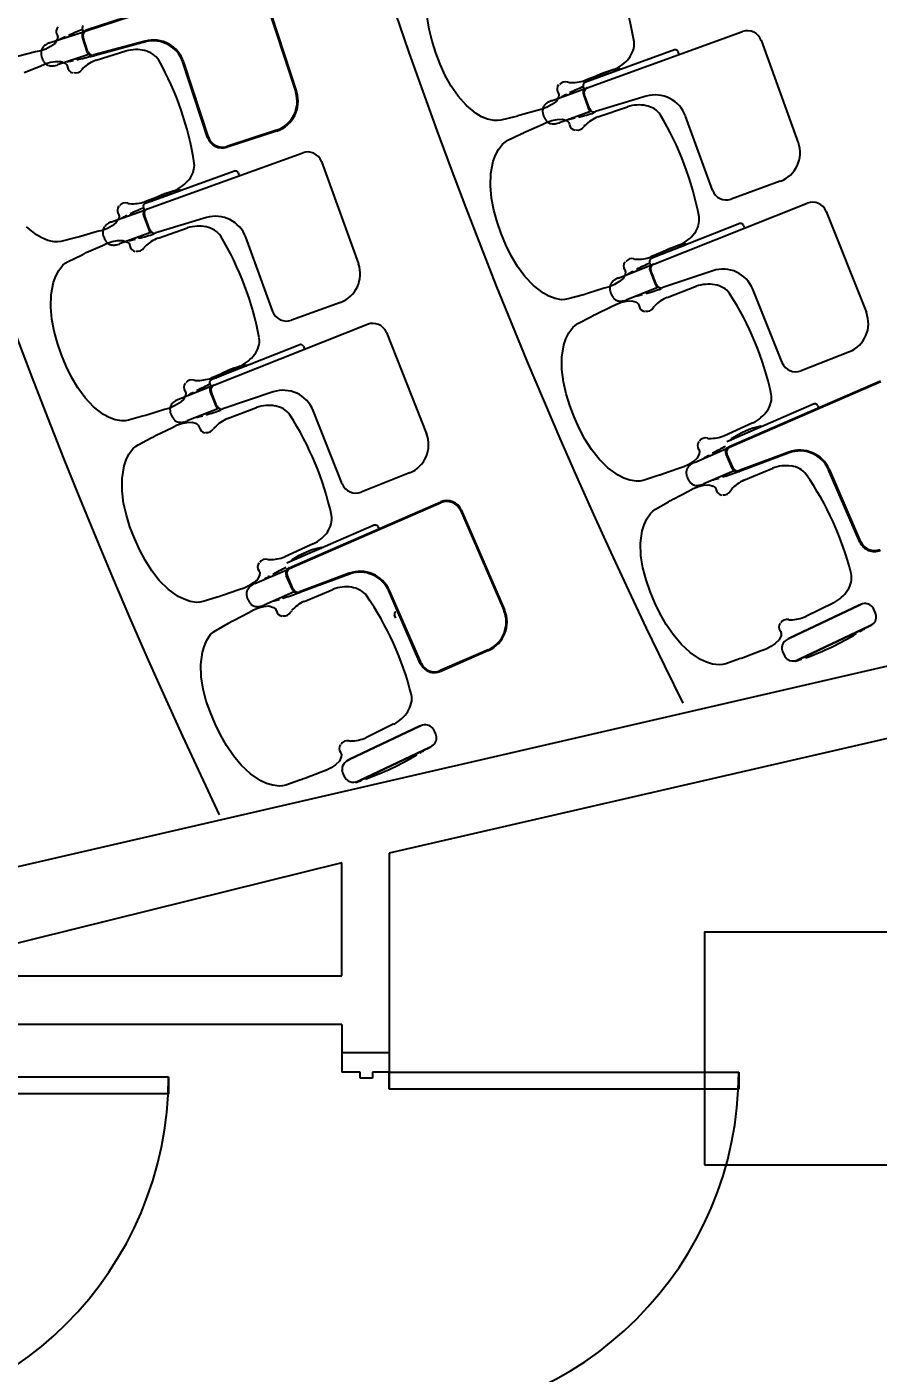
# Model space of a CAD drawing. Extents: x 324 to 2190, y 315 to 1855.
# Drawn here: x 583.3 to 671, y 1010.1 to 1148.9 of the extents above; entities that cross this region are included whole.
import ezdxf
from ezdxf.enums import TextEntityAlignment as Align

# ---------------------------------------------------------------- set-up
doc = ezdxf.new("R2010")
doc.units = 0
doc.header["$LTSCALE"] = 48
doc.header["$MEASUREMENT"] = 0
doc.layers.get('0').update_dxf_attribs({"color": 5, "linetype": 'CONTINUOUS'})
for name, color, linetype in [('first flr', 8, 'CONTINUOUS'), ('SP-RMBX', 7, 'CONTINUOUS'), ('SP-RMNO', 4, 'CONTINUOUS'), ('SP-ROOM', 4, 'CONTINUOUS')]:
    doc.layers.add(name, color=color, linetype=linetype)
doc.styles.add('ROMANS', font='ROMANS.shx', dxfattribs={"width": 0.9})

# ---------------------------------------------------------------- blocks, each defined once
blk = doc.blocks.new('FMGRM1')
at = {"layer": 'SP-RMBX', "color": 255}
blk.add_lwpolyline([(-0.375, -0.125), (0.375, -0.125), (0.375, 0.125), (-0.375, 0.125)], close=True, dxfattribs=at)
at = {"style": 'ROMANS', "width": 0.9}
for tag, p in [('DATA1', (0, -0.2836)), ('DATA2', (0, -0.443)), ('DATA3', (0, -0.6024)), ('DATA4', (0, -0.7618)), ('DATA5', (0, -0.9213))]:
    blk.add_attdef(tag, text='', height=0.1172, dxfattribs=at).set_placement(p, align=Align.CENTER)
at = {"layer": 'SP-RMNO', "style": 'ROMANS', "width": 0.9}
blk.add_attdef('RMNUMB', text='', height=0.16, dxfattribs=at).set_placement((0, 0), align=Align.MIDDLE)

msp = doc.modelspace()

# ---------------------------------------------------------------- linework, layer by layer
at = {"layer": 'first flr'}
for p, q in [((589.42, 1148.55), (605.6, 1153.85)), ((589.45, 1148.46), (605.63, 1153.76)), ((607.53, 1152.8), (611.02, 1142.14)), ((607.62, 1152.83), (611.11, 1142.17)), ((585.72, 1147.24), (589.15, 1148.36)), ((587.34, 1147.77), (587.31, 1147.85)), ((587.66, 1148.01), (587.7, 1147.89)), ((589.54, 1146.28), (589.04, 1147.79)), ((589.15, 1148.37), (589.05, 1148.68)), ((589.62, 1146.31), (589.13, 1147.82)), ((595.5, 1147.4), (590.24, 1145.97)), ((641.06, 1142.59), (657.06, 1148.38)), ((658.99, 1147.48), (662.81, 1136.93)), ((589.71, 1146.01), (586.48, 1144.95)), ((595.53, 1147.31), (590.26, 1145.88)), ((590.46, 1145.43), (593.53, 1146.38)), ((650.04, 1146.49), (640.82, 1143.15)), ((650.4, 1146.32), (650.48, 1146.1)), ((588.12, 1145.39), (588.09, 1145.48)), ((588.45, 1145.6), (588.5, 1145.47)), ((601.94, 1137.48), (599.41, 1145.22)), ((602.03, 1137.51), (599.5, 1145.24)), ((643.81, 1144.47), (640.81, 1143.33)), ((641.3, 1143.36), (641.29, 1143.4)), ((644.45, 1144.47), (641.34, 1143.34)), ((644.46, 1144.54), (644.47, 1144.51)), ((637.37, 1141.26), (640.76, 1142.48)), ((638.96, 1141.83), (638.93, 1141.92)), ((639.28, 1142.09), (639.33, 1141.96)), ((640.76, 1142.48), (640.65, 1142.79)), ((641.29, 1140.44), (640.75, 1141.94)), ((647.14, 1141.71), (641.92, 1140.13)), ((642.16, 1139.59), (645.2, 1140.64)), ((641.39, 1140.15), (638.19, 1138.99)), ((639.81, 1139.48), (639.78, 1139.57)), ((640.15, 1139.7), (640.19, 1139.57)), ((653.96, 1132.03), (651.2, 1139.68)), ((609.04, 1138.22), (603.94, 1136.55)), ((609.06, 1138.13), (603.97, 1136.46)), ((905.64, 1136.87), (548.79, 1054.55)), ((595.74, 1130.1), (611.75, 1135.89)), ((613.68, 1134.98), (617.5, 1124.44)), ((604.73, 1134), (595.5, 1130.66)), ((605.09, 1133.83), (605.17, 1133.61)), ((660.94, 1132.95), (655.9, 1131.12)), ((598.5, 1131.98), (595.49, 1130.84)), ((595.99, 1130.87), (595.98, 1130.9)), ((599.14, 1131.98), (596.03, 1130.85)), ((599.14, 1132.05), (599.16, 1132.01)), ((592.06, 1128.76), (595.44, 1129.99)), ((593.65, 1129.34), (593.62, 1129.43)), ((593.97, 1129.6), (594.01, 1129.47)), ((595.45, 1129.99), (595.33, 1130.3)), ((595.98, 1127.95), (595.44, 1129.45)), ((647.91, 1124.42), (663.73, 1130.7)), ((665.69, 1129.85), (669.82, 1119.43)), ((601.82, 1129.22), (596.61, 1127.64)), ((596.85, 1127.1), (599.88, 1128.14)), ((656.77, 1128.6), (647.65, 1124.98)), ((657.13, 1128.44), (657.22, 1128.22)), ((596.08, 1127.66), (592.88, 1126.5)), ((594.5, 1126.99), (594.47, 1127.07)), ((594.83, 1127.2), (594.88, 1127.08)), ((608.65, 1119.53), (605.88, 1127.19)), ((650.6, 1126.39), (647.63, 1125.16)), ((648.13, 1125.2), (648.11, 1125.24)), ((651.24, 1126.41), (648.16, 1125.19)), ((651.24, 1126.48), (651.26, 1126.44)), ((644.26, 1122.98), (647.61, 1124.31)), ((646.15, 1123.87), (646.19, 1123.75)), ((647.61, 1124.31), (647.49, 1124.62)), ((645.83, 1123.6), (645.8, 1123.69)), ((648.21, 1122.29), (647.62, 1123.77)), ((654.01, 1123.73), (648.84, 1121.99)), ((648.32, 1122), (645.15, 1120.74)), ((646.76, 1121.28), (646.72, 1121.36)), ((647.08, 1121.51), (647.13, 1121.38)), ((649.29, 1120.99), (652.29, 1122.13)), ((661.13, 1114.26), (658.13, 1121.83)), ((615.63, 1120.45), (610.58, 1118.63)), ((602.59, 1111.93), (618.41, 1118.21)), ((620.37, 1117.36), (624.51, 1106.94)), ((611.45, 1116.11), (602.33, 1112.49)), ((611.82, 1115.95), (611.91, 1115.73)), ((668.08, 1115.39), (663.09, 1113.41)), ((605.29, 1113.9), (602.32, 1112.67)), ((602.81, 1112.71), (602.8, 1112.75)), ((605.93, 1113.92), (602.85, 1112.69)), ((605.93, 1113.99), (605.94, 1113.95)), ((598.95, 1110.49), (602.3, 1111.82)), ((600.83, 1111.38), (600.88, 1111.25)), ((602.3, 1111.82), (602.18, 1112.13)), ((655.67, 1105.62), (671.28, 1112.4)), ((655.71, 1105.54), (671.32, 1112.32)), ((600.52, 1111.11), (600.49, 1111.2)), ((602.89, 1109.79), (602.31, 1111.27)), ((608.7, 1111.24), (603.53, 1109.5)), ((664.43, 1110), (655.43, 1106.09)), ((603, 1109.5), (599.83, 1108.25)), ((601.44, 1108.79), (601.41, 1108.87)), ((601.77, 1109.01), (601.82, 1108.89)), ((603.98, 1108.5), (606.98, 1109.63)), ((615.82, 1101.77), (612.81, 1109.33)), ((664.8, 1109.85), (664.9, 1109.63)), ((658.13, 1108.06), (655.21, 1106.73)), ((658.98, 1107.63), (655.94, 1106.31)), ((658.98, 1107.7), (658.99, 1107.67)), ((655.9, 1106.32), (655.89, 1106.36)), ((652.11, 1103.98), (655.41, 1105.41)), ((653.66, 1104.65), (653.63, 1104.74)), ((653.97, 1104.93), (654.02, 1104.81)), ((655.99, 1103.37), (655.36, 1104.83)), ((656.08, 1103.41), (655.44, 1104.87)), ((661.83, 1105.04), (656.72, 1103.14)), ((661.86, 1104.96), (656.75, 1103.05)), ((656.19, 1103.12), (653.07, 1101.77)), ((657.2, 1102.15), (660.17, 1103.38)), ((669.16, 1095.77), (665.92, 1103.23)), ((669.25, 1095.8), (666.01, 1103.27)), ((622.76, 1102.9), (617.77, 1100.92)), ((654.66, 1102.36), (654.62, 1102.44)), ((654.98, 1102.6), (655.03, 1102.47)), ((610.36, 1093.13), (625.97, 1099.91)), ((610.39, 1093.05), (626.01, 1099.83)), ((627.99, 1099.04), (632.46, 1088.76)), ((628.08, 1099.08), (632.54, 1088.79)), ((619.12, 1097.5), (610.12, 1093.59)), ((619.49, 1097.36), (619.58, 1097.14)), ((612.82, 1095.57), (609.9, 1094.24)), ((613.67, 1095.14), (610.63, 1093.82)), ((613.66, 1095.21), (613.68, 1095.17)), ((757.65, 1095.29), (620.67, 1063.69)), ((610.59, 1093.83), (610.58, 1093.87)), ((606.8, 1091.49), (610.1, 1092.92)), ((608.35, 1092.16), (608.31, 1092.24)), ((608.65, 1092.44), (608.71, 1092.31)), ((610.68, 1090.88), (610.05, 1092.34)), ((610.76, 1090.92), (610.13, 1092.38)), ((616.52, 1092.55), (611.41, 1090.64)), ((616.55, 1092.46), (611.44, 1090.56)), ((610.88, 1090.63), (607.76, 1089.27)), ((611.89, 1089.66), (614.85, 1090.89)), ((623.85, 1083.27), (620.61, 1090.74)), ((623.94, 1083.31), (620.69, 1090.78)), ((609.35, 1089.86), (609.31, 1089.95)), ((609.67, 1090.1), (609.72, 1089.98)), ((666.46, 1089.51), (663.57, 1088.09)), ((669.24, 1089.33), (669.09, 1089.27)), ((621.33, 1087.92), (621.2, 1088.22)), ((668.82, 1086.33), (668.76, 1086.45)), ((669.11, 1086.61), (669.15, 1086.53)), ((630.84, 1084.66), (625.92, 1082.53)), ((630.88, 1084.58), (625.96, 1082.44)), ((663.17, 1083.7), (663.13, 1083.78)), ((663.48, 1083.95), (663.53, 1083.83)), ((621.14, 1077.02), (618.26, 1075.6)), ((623.93, 1076.84), (623.78, 1076.78)), ((623.5, 1073.83), (623.45, 1073.95)), ((623.8, 1074.12), (623.84, 1074.04)), ((617.85, 1071.21), (617.81, 1071.29)), ((618.16, 1071.46), (618.22, 1071.34)), ((620.67, 1063.69), (620.67, 1039.39)), ((615.79, 1062.72), (568.69, 1051.06)), ((615.79, 1051.06), (615.79, 1062.72)), ((620.67, 1052.09), (620.67, 1041.14)), ((568.69, 1051.06), (615.79, 1051.06)), ((615.79, 1046.06), (548.79, 1046.06)), ((615.79, 1046.06), (615.79, 1041.14)), ((620.67, 1043.14), (615.79, 1043.14))]:
    msp.add_line(p, q, dxfattribs=at)
at = {"layer": 'first flr', "linetype": 'Continuous'}
for p, q in [((561.92, 1040.65), (597.92, 1040.65)), ((597.92, 1040.65), (597.92, 1038.9)), ((617.67, 1041.14), (615.79, 1041.14)), ((617.67, 1040.51), (617.67, 1041.14)), ((620.67, 1041.14), (618.92, 1041.14)), ((618.92, 1041.14), (618.92, 1040.51)), ((620.67, 1039.39), (620.67, 1041.14)), ((620.67, 1041.14), (656.67, 1041.14)), ((656.67, 1041.14), (656.67, 1039.39)), ((618.92, 1040.51), (617.67, 1040.51)), ((656.67, 1039.39), (620.67, 1039.39)), ((597.92, 1038.9), (561.92, 1038.9))]:
    msp.add_line(p, q, dxfattribs=at)
for points in [[(586.43, 1148.05), (586.44, 1148.03), (586.51, 1147.81), (586.46, 1147.58), (586.21, 1147.16), (585.77, 1146.84), (585.28, 1146.58), (584.76, 1146.39), (584.22, 1146.28), (582.48, 1145.83), (582.23, 1145.78), (582.18, 1145.77), (581.92, 1145.71), (580.44, 1145.4), (580.1, 1145.36), (579.75, 1145.37), (579.1, 1145.54), (578.49, 1145.81), (577.93, 1146.16), (576.95, 1147), (576.13, 1147.99), (575.44, 1149.06)], [(638.05, 1142.09), (638.06, 1142.07), (638.14, 1141.85), (638.1, 1141.61), (637.85, 1141.19), (637.42, 1140.86), (636.94, 1140.58), (636.43, 1140.38), (635.9, 1140.25), (634.16, 1139.75), (633.92, 1139.69), (633.87, 1139.68), (633.61, 1139.61), (632.15, 1139.25), (631.8, 1139.2), (631.46, 1139.21), (630.8, 1139.35), (630.18, 1139.61), (629.61, 1139.94), (628.61, 1140.75), (627.75, 1141.71), (627.04, 1142.76), (626.43, 1143.87), (625.91, 1145.02), (625.46, 1146.2), (625.08, 1147.41), (624.78, 1148.64), (624.58, 1149.89)], [(589.04, 1147.79), (589.5, 1146.4), (589.54, 1146.28)], [(583.03, 1144.16), (584.7, 1144.83), (585.2, 1145.06), (585.73, 1145.22), (586.27, 1145.3), (586.82, 1145.3), (587.27, 1145.12), (587.45, 1144.95), (587.52, 1144.74), (587.52, 1144.71)], [(640.67, 1141.91), (641.16, 1140.53), (641.21, 1140.41)], [(644.92, 1123.83), (644.93, 1123.81), (645.01, 1123.6), (644.98, 1123.36), (644.75, 1122.93), (644.32, 1122.58), (643.86, 1122.3), (643.35, 1122.08), (642.82, 1121.93), (641.1, 1121.38), (640.86, 1121.31), (640.81, 1121.3), (640.55, 1121.22), (639.1, 1120.82), (638.76, 1120.76), (638.41, 1120.75), (637.75, 1120.88), (637.12, 1121.11), (636.55, 1121.43), (635.51, 1122.21), (634.64, 1123.14), (633.89, 1124.17), (633.24, 1125.26), (632.69, 1126.4), (632.21, 1127.56), (631.79, 1128.76), (631.45, 1129.98), (631.21, 1131.22), (631.09, 1132.49), (631.13, 1133.77), (631.38, 1135.04), (631.61, 1135.65), (631.92, 1136.24), (632.34, 1136.78), (632.6, 1137), (632.89, 1137.19), (634.25, 1137.84), (634.49, 1137.96), (634.52, 1137.97), (634.54, 1137.98), (634.76, 1138.09), (636.41, 1138.82), (636.91, 1139.06), (637.43, 1139.23), (637.97, 1139.33), (638.52, 1139.35), (638.98, 1139.18), (639.16, 1139.02), (639.24, 1138.81), (639.25, 1138.79)], [(592.74, 1129.59), (592.75, 1129.57), (592.82, 1129.36), (592.79, 1129.12), (592.54, 1128.7), (592.11, 1128.36), (591.63, 1128.09), (591.12, 1127.89), (590.58, 1127.76), (588.85, 1127.26), (588.61, 1127.2), (588.56, 1127.19), (588.3, 1127.12), (586.83, 1126.76), (586.49, 1126.71), (586.14, 1126.72), (585.48, 1126.86), (584.87, 1127.11), (584.3, 1127.44), (583.29, 1128.26)], [(595.35, 1129.41), (595.85, 1128.04), (595.89, 1127.92)], [(599.6, 1111.34), (599.62, 1111.32), (599.69, 1111.1), (599.66, 1110.87), (599.43, 1110.44), (599.01, 1110.09), (598.54, 1109.8), (598.04, 1109.58), (597.5, 1109.44), (595.79, 1108.89), (595.55, 1108.82), (595.5, 1108.8), (595.24, 1108.73), (593.79, 1108.33), (593.44, 1108.26), (593.1, 1108.26), (592.43, 1108.38), (591.81, 1108.62), (591.23, 1108.93), (590.2, 1109.72), (589.32, 1110.65), (588.57, 1111.68), (587.93, 1112.77), (587.38, 1113.9), (586.89, 1115.07), (586.48, 1116.27), (586.14, 1117.49), (585.9, 1118.73), (585.78, 1119.99), (585.82, 1121.27), (586.07, 1122.54), (586.3, 1123.16), (586.61, 1123.75), (587.02, 1124.29), (587.28, 1124.51), (587.58, 1124.69), (588.94, 1125.35), (589.18, 1125.47), (589.2, 1125.48), (589.23, 1125.49), (589.45, 1125.6), (591.1, 1126.32), (591.6, 1126.57), (592.12, 1126.74), (592.66, 1126.84), (593.21, 1126.86), (593.67, 1126.69), (593.85, 1126.53), (593.93, 1126.32), (593.93, 1126.29)], [(647.53, 1123.73), (648.07, 1122.37), (648.12, 1122.25)], [(652.53, 1105.32), (652.55, 1105.3), (652.63, 1105.09), (652.61, 1104.85), (652.39, 1104.41), (651.98, 1104.05), (651.52, 1103.75), (651.02, 1103.52), (650.5, 1103.36), (648.8, 1102.75), (648.56, 1102.68), (648.51, 1102.66), (648.25, 1102.58), (646.82, 1102.13), (646.48, 1102.06), (646.13, 1102.04), (645.46, 1102.14), (644.83, 1102.36), (644.24, 1102.66), (643.19, 1103.41), (642.28, 1104.31), (641.5, 1105.31), (640.82, 1106.39), (640.23, 1107.5), (639.72, 1108.66), (639.26, 1109.84), (638.89, 1111.04), (638.61, 1112.28), (638.45, 1113.54), (638.45, 1114.82), (638.66, 1116.1), (638.87, 1116.72), (639.16, 1117.32), (639.56, 1117.87), (639.81, 1118.1), (640.1, 1118.29), (641.44, 1118.99), (641.67, 1119.12), (641.7, 1119.13), (641.72, 1119.14), (641.94, 1119.26), (643.57, 1120.03), (644.06, 1120.29), (644.58, 1120.48), (645.11, 1120.6), (645.66, 1120.63), (646.12, 1120.48), (646.31, 1120.33), (646.4, 1120.11), (646.4, 1120.09)], [(602.22, 1111.24), (602.76, 1109.88), (602.81, 1109.76)], [(607.22, 1092.83), (607.24, 1092.81), (607.32, 1092.6), (607.3, 1092.36), (607.08, 1091.92), (606.67, 1091.56), (606.21, 1091.26), (605.71, 1091.03), (605.18, 1090.86), (603.49, 1090.26), (603.25, 1090.18), (603.2, 1090.17), (602.94, 1090.09), (601.5, 1089.64), (601.16, 1089.56), (600.82, 1089.55), (600.15, 1089.65), (599.52, 1089.87), (598.93, 1090.16), (597.88, 1090.92), (596.97, 1091.82), (596.19, 1092.82), (595.51, 1093.89), (594.92, 1095.01), (594.4, 1096.16), (593.95, 1097.34), (593.58, 1098.55), (593.29, 1099.79), (593.13, 1101.05), (593.14, 1102.33), (593.35, 1103.61), (593.55, 1104.23), (593.84, 1104.83), (594.25, 1105.38), (594.5, 1105.61), (594.79, 1105.8), (596.12, 1106.5), (596.36, 1106.63), (596.39, 1106.64), (596.41, 1106.65), (596.63, 1106.77), (598.26, 1107.54), (598.74, 1107.8), (599.26, 1107.99), (599.8, 1108.1), (600.34, 1108.14), (600.81, 1107.98), (600.99, 1107.83), (601.08, 1107.62), (601.09, 1107.6)], [(655.36, 1104.83), (655.94, 1103.49), (655.99, 1103.37)], [(660.95, 1086.59), (660.96, 1086.58), (661.05, 1086.36), (661.04, 1086.13), (660.83, 1085.68), (660.44, 1085.31), (659.98, 1084.99), (659.49, 1084.74), (658.97, 1084.57), (657.3, 1083.91), (657.06, 1083.82), (657.01, 1083.8), (656.76, 1083.72), (655.33, 1083.22), (654.99, 1083.14), (654.65, 1083.11), (653.98, 1083.19), (653.34, 1083.39), (652.74, 1083.66), (651.67, 1084.38), (650.73, 1085.26), (649.92, 1086.23), (649.21, 1087.28), (648.58, 1088.38), (648.03, 1089.52), (647.54, 1090.68), (647.12, 1091.88), (646.8, 1093.1), (646.6, 1094.36), (646.56, 1095.64), (646.73, 1096.92), (646.92, 1097.55), (647.19, 1098.16), (647.57, 1098.72), (647.82, 1098.96), (648.1, 1099.16), (649.42, 1099.9), (649.65, 1100.04), (649.67, 1100.05), (649.7, 1100.06), (649.91, 1100.19), (651.51, 1101.01), (651.99, 1101.29), (652.51, 1101.49), (653.04, 1101.62), (653.58, 1101.68), (654.05, 1101.54), (654.24, 1101.39), (654.34, 1101.18), (654.34, 1101.16)], [(610.05, 1092.34), (610.63, 1091), (610.68, 1090.88)], [(615.63, 1074.1), (615.65, 1074.08), (615.74, 1073.87), (615.72, 1073.64), (615.52, 1073.19), (615.12, 1072.82), (614.67, 1072.5), (614.18, 1072.25), (613.66, 1072.07), (611.98, 1071.41), (611.74, 1071.33), (611.69, 1071.31), (611.44, 1071.22), (610.02, 1070.73), (609.68, 1070.64), (609.34, 1070.62), (608.66, 1070.7), (608.03, 1070.9), (607.43, 1071.17), (606.35, 1071.89), (605.42, 1072.76), (604.6, 1073.74), (603.89, 1074.79), (603.27, 1075.89), (602.71, 1077.02), (602.23, 1078.19), (601.81, 1079.38), (601.49, 1080.61), (601.29, 1081.87), (601.25, 1083.15), (601.42, 1084.43), (601.61, 1085.06), (601.88, 1085.67), (602.26, 1086.23), (602.51, 1086.47), (602.79, 1086.67), (604.1, 1087.41), (604.34, 1087.54), (604.36, 1087.56), (604.38, 1087.57), (604.6, 1087.69), (606.2, 1088.52), (606.68, 1088.79), (607.19, 1089), (607.73, 1089.13), (608.27, 1089.18), (608.74, 1089.04), (608.93, 1088.9), (609.02, 1088.69), (609.03, 1088.67)], [(661.75, 1085.79), (661.91, 1085.87), (669.09, 1089.27), (669.24, 1089.33)], [(669.09, 1089.27), (661.91, 1085.87), (661.75, 1085.79)], [(662.77, 1083.62), (662.94, 1083.7), (670.12, 1087.09), (670.26, 1087.17)], [(670.26, 1087.17), (670.12, 1087.09), (662.94, 1083.7), (662.77, 1083.62)], [(616.43, 1073.3), (616.6, 1073.38), (623.78, 1076.78), (623.93, 1076.84)], [(623.78, 1076.78), (616.6, 1073.38), (616.43, 1073.3)], [(617.46, 1071.13), (617.63, 1071.2), (624.8, 1074.6), (624.95, 1074.68)], [(624.95, 1074.68), (624.8, 1074.6), (617.63, 1071.2), (617.46, 1071.13)]]:
    msp.add_lwpolyline(points, dxfattribs=at)
at = {"layer": 'first flr'}
for centre, radius, start, end in [((1177.15, 1339.99), 635.34, 154.51493, 205.3823), ((1177.15, 1339.99), 587.34, 153.48573, 206.36549), ((1177.15, 1339.99), 539.34, 152.2676, 207.5287), ((614.74, 1142.51), 31.51, 8.7728, 29.2711), ((587.05, 1148.39), 0.706, 138.7019, 208.4127), ((589.31, 1148.77), 0.275, 136.89, 198.3813), ((586.95, 1147.33), 0.32, 115.5182, 132.869), ((599.75, 1120.52), 30.03, 114.4755, 115.5182), ((599.75, 1120.52), 30.03, 110.817, 113.7341), ((589.61, 1147.98), 0.601, 108.1505, 198.1505), ((589.61, 1147.98), 0.601, 140.2556, 198.1505), ((589.61, 1147.98), 0.508, 108.1505, 198.1505), ((596.34, 1144.18), 3.33, 18.6899, 104.6109), ((596.36, 1144.22), 3.2, 18.1521, 105.1487), ((657.56, 1146.94), 1.53, 20.5723, 109.2146), ((585.8, 1146.2), 1.02, 172.5137, 178.7742), ((586.04, 1146.19), 1.26, 178.8065, 184.1092), ((585.75, 1146.2), 0.966, 165.7035, 172.3935), ((586.12, 1146.19), 1.34, 183.9189, 189.3239), ((585.72, 1146.21), 0.935, 158.7752, 165.799), ((585.66, 1146.23), 0.867, 151.2147, 158.7304), ((585.67, 1146.22), 0.886, 143.7633, 151.132), ((585.76, 1146.16), 1, 137.0973, 143.7257), ((585.83, 1146.1), 1.08, 131.1076, 137.189), ((585.92, 1145.99), 1.23, 125.6429, 130.982), ((586.07, 1145.78), 1.48, 116.2371, 125.6911), ((586.74, 1144.32), 3.09, 109.8663, 115.3668), ((585.91, 1146.62), 0.642, 106.7946, 110.3321), ((590.11, 1146.46), 0.601, 198.1505, 285.1505), ((590.11, 1146.46), 0.601, 198.1505, 229.1628), ((590.11, 1146.46), 0.508, 198.1504, 285.1504), ((594.55, 1142.75), 3.77, 90.6549, 105.7119), ((594.62, 1143.13), 3.4, 75.8429, 91.8823), ((594.8, 1143.74), 2.76, 57.1046, 76.3411), ((595.2, 1144.39), 2, 31.2137, 56.8265), ((643.18, 1147.33), 2.76, 321.7028, 340.9393), ((643.9, 1147.08), 2, 341.2174, 6.8302), ((650.14, 1146.2), 0.304, 80.2156, 108.0049), ((650.13, 1146.22), 0.286, 20.9168, 75.5011), ((587.25, 1146.43), 2.49, 190.5492, 197.2841), ((587.22, 1146.5), 2.49, 199.0168, 205.7518), ((586.18, 1146.03), 1.34, 206.9771, 212.382), ((586.11, 1145.98), 1.26, 212.1917, 217.4944), ((585.92, 1145.84), 1.02, 217.5267, 223.7873), ((585.88, 1145.8), 0.966, 223.9075, 230.5974), ((585.86, 1145.78), 0.935, 230.5019, 237.5258), ((585.82, 1145.72), 0.867, 237.5705, 245.0862), ((585.83, 1145.74), 0.886, 245.1689, 252.5376), ((585.87, 1145.85), 1, 252.5752, 259.2036), ((585.88, 1145.93), 1.08, 259.1119, 265.1934), ((585.89, 1146.07), 1.23, 265.3189, 270.6581), ((585.89, 1146.33), 1.48, 270.6098, 280.0638), ((585.56, 1147.9), 3.09, 280.9342, 286.4346), ((586.26, 1145.55), 0.642, 285.9684, 289.5059), ((587.52, 1145.6), 0.32, 263.3666, 280.7828), ((588.22, 1144.81), 0.706, 187.8882, 257.599), ((581.96, 1174.79), 30.03, 280.7828, 281.8255), ((581.96, 1174.79), 30.03, 282.5668, 285.6512), ((590.22, 1143.53), 1.55, 136.5096, 143.6688), ((591.8, 1141.7), 3.96, 109.6515, 132.9369), ((569.43, 1130.02), 31.51, 8.7728, 29.2711), ((642.38, 1147.96), 3.77, 292.332, 307.389), ((642.66, 1147.71), 3.4, 306.1616, 322.201), ((588.34, 1144.89), 0.768, 255.4269, 325.1377), ((638.8, 1142.45), 0.768, 72.9063, 142.617), ((639.56, 1147.09), 3.96, 265.107, 288.3925), ((641.32, 1143.41), 0.028, 120.75, 198.8935), ((645.81, 1135.86), 8.81, 99.0369, 120.75), ((641.33, 1143.37), 0.028, 198.8935, 289.8935), ((644.43, 1144.53), 0.028, 20.8935, 99.0369), ((644.44, 1144.5), 0.028, 289.8935, 20.8935), ((608.03, 1141.19), 3.14, 288.6779, 17.6231), ((608.07, 1141.17), 3.2, 288.1522, 18.1487), ((638.66, 1142.44), 0.706, 140.4449, 210.1557), ((652.2, 1114.98), 30.03, 116.2185, 117.2612), ((639.45, 1144.68), 1.55, 254.3752, 261.5343), ((652.2, 1114.98), 30.03, 112.56, 115.4771), ((640.91, 1142.89), 0.275, 138.633, 200.1243), ((641.23, 1142.11), 0.601, 141.9986, 199.8935), ((640.9, 1142.91), 0.261, 109.4298, 141.9236), ((641.23, 1142.11), 0.508, 109.8935, 199.8935), ((648.07, 1138.52), 3.33, 20.4329, 106.3539), ((637.4, 1140.23), 0.935, 160.5181, 167.542), ((637.33, 1140.25), 0.867, 152.9577, 160.4734), ((637.35, 1140.24), 0.886, 145.5063, 152.875), ((637.44, 1140.17), 1, 138.8403, 145.4687), ((637.51, 1140.12), 1.08, 132.8506, 138.932), ((637.6, 1140.01), 1.23, 127.3859, 132.725), ((637.76, 1139.81), 1.48, 117.9801, 127.4341), ((638.47, 1138.37), 3.09, 111.6093, 117.1097), ((637.57, 1140.65), 0.642, 108.5376, 112.0751), ((638.59, 1141.39), 0.32, 117.2612, 134.612), ((641.77, 1140.61), 0.508, 199.8934, 286.8934), ((646.33, 1137.04), 3.77, 92.3979, 107.4549), ((646.39, 1137.42), 3.4, 77.5859, 93.6253), ((646.55, 1138.04), 2.76, 58.8476, 78.0841), ((637.43, 1140.22), 0.966, 167.4465, 174.1365), ((637.48, 1140.21), 1.02, 174.2567, 180.5172), ((637.72, 1140.22), 1.26, 180.5495, 185.8522), ((637.8, 1140.22), 1.34, 185.6619, 191.0669), ((638.91, 1140.49), 2.49, 192.2922, 199.0271), ((638.89, 1140.56), 2.49, 200.7598, 207.4948), ((637.86, 1140.06), 1.34, 208.72, 214.125), ((637.79, 1140.01), 1.26, 213.9347, 219.2374), ((637.61, 1139.86), 1.02, 219.2697, 225.5303), ((637.57, 1139.82), 0.966, 225.6505, 232.3404), ((637.55, 1139.8), 0.935, 232.2449, 239.2688), ((639.21, 1139.67), 0.32, 265.1096, 282.5258), ((632.77, 1168.67), 30.03, 282.5258, 283.5685), ((632.77, 1168.67), 30.03, 284.3098, 287.3942), ((643.61, 1135.9), 3.96, 111.3945, 134.6799), ((641.77, 1140.61), 0.601, 199.8935, 230.9058), ((646.93, 1138.69), 2, 32.9567, 58.5695), ((621.6, 1123.54), 31.51, 10.5158, 31.0141), ((637.51, 1139.74), 0.867, 239.3135, 246.8292), ((637.52, 1139.76), 0.886, 246.9119, 254.2806), ((637.55, 1139.87), 1, 254.3182, 260.9466), ((637.57, 1139.95), 1.08, 260.8549, 266.9364), ((637.57, 1140.09), 1.23, 267.0619, 272.4011), ((637.56, 1140.35), 1.48, 272.3528, 281.8068), ((637.19, 1141.91), 3.09, 282.6772, 288.1776), ((637.96, 1139.59), 0.642, 287.7114, 291.2489), ((639.94, 1138.9), 0.706, 189.6312, 259.342), ((640.06, 1138.99), 0.768, 257.1699, 326.8807), ((641.98, 1137.69), 1.55, 138.2526, 145.4118), ((603.47, 1137.98), 1.6, 198.1504, 288.1504), ((603.48, 1138), 1.53, 198.8293, 287.4716), ((659.85, 1135.89), 3.14, 290.4209, 19.3661), ((612.25, 1134.45), 1.53, 20.5723, 109.2146), ((597.87, 1134.84), 2.76, 321.7028, 340.9393), ((598.58, 1134.58), 2, 341.2174, 6.8302), ((604.82, 1133.71), 0.304, 80.2156, 108.0049), ((604.82, 1133.73), 0.286, 20.9168, 75.5011), ((597.06, 1135.47), 3.77, 292.332, 307.389), ((597.35, 1135.22), 3.4, 306.1616, 322.201), ((593.49, 1129.96), 0.768, 72.9063, 142.617), ((594.24, 1134.6), 3.96, 265.107, 288.3925), ((596, 1130.91), 0.028, 120.75, 198.8935), ((600.5, 1123.36), 8.81, 99.0369, 120.75), ((596.02, 1130.88), 0.028, 198.8935, 289.8935), ((599.12, 1132.04), 0.028, 20.8935, 99.0369), ((599.13, 1132), 0.028, 289.8935, 20.8935), ((655.39, 1132.56), 1.53, 200.5723, 289.2146), ((664.27, 1129.27), 1.53, 22.3153, 110.9576), ((593.35, 1129.95), 0.706, 140.4449, 210.1557), ((606.89, 1102.48), 30.03, 116.2185, 117.2612), ((594.13, 1132.19), 1.55, 254.3752, 261.5343), ((606.89, 1102.48), 30.03, 112.56, 115.4771), ((595.59, 1130.4), 0.275, 138.633, 200.1243), ((595.92, 1129.62), 0.601, 141.9986, 199.8935), ((595.59, 1130.41), 0.261, 109.4298, 141.9236), ((595.92, 1129.62), 0.508, 109.8935, 199.8935), ((602.76, 1126.02), 3.33, 20.4329, 106.3539), ((592.08, 1127.73), 0.935, 160.5181, 167.542), ((592.02, 1127.76), 0.867, 152.9577, 160.4734), ((592.03, 1127.75), 0.886, 145.5063, 152.875), ((592.13, 1127.68), 1, 138.8403, 145.4687), ((592.19, 1127.63), 1.08, 132.8506, 138.932), ((592.29, 1127.52), 1.23, 127.3859, 132.725), ((592.44, 1127.32), 1.48, 117.9801, 127.4341), ((593.16, 1125.88), 3.09, 111.6093, 117.1097), ((592.26, 1128.15), 0.642, 108.5376, 112.0751), ((593.28, 1128.9), 0.32, 117.2612, 134.612), ((596.46, 1128.12), 0.508, 199.8934, 286.8934), ((601.02, 1124.55), 3.77, 92.3979, 107.4549), ((601.07, 1124.92), 3.4, 77.5859, 93.6253), ((601.23, 1125.55), 2.76, 58.8476, 78.0841), ((649.89, 1129.23), 2.76, 323.4458, 342.6823), ((650.61, 1129), 2, 342.9604, 8.5732), ((656.87, 1128.31), 0.304, 81.9586, 109.7479), ((656.87, 1128.33), 0.286, 22.6598, 77.2441), ((592.11, 1127.72), 0.966, 167.4465, 174.1365), ((592.17, 1127.72), 1.02, 174.2567, 180.5172), ((592.41, 1127.72), 1.26, 180.5495, 185.8522), ((592.49, 1127.73), 1.34, 185.6619, 191.0669), ((593.6, 1128), 2.49, 192.2922, 199.0271), ((593.58, 1128.07), 2.49, 200.7598, 207.4948), ((592.54, 1127.57), 1.34, 208.72, 214.125), ((592.48, 1127.52), 1.26, 213.9347, 219.2374), ((592.29, 1127.37), 1.02, 219.2697, 225.5303), ((592.26, 1127.33), 0.966, 225.6505, 232.3404), ((592.24, 1127.3), 0.935, 232.2449, 239.2688), ((593.9, 1127.18), 0.32, 265.1096, 282.5258), ((587.46, 1156.18), 30.03, 282.5258, 283.5685), ((587.46, 1156.18), 30.03, 284.3098, 287.3942), ((598.29, 1123.41), 3.96, 111.3945, 134.6799), ((596.46, 1128.12), 0.601, 199.8935, 230.9058), ((601.62, 1126.2), 2, 32.9567, 58.5695), ((576.29, 1111.05), 31.51, 10.5158, 31.0141), ((649.06, 1129.84), 3.77, 294.075, 309.132), ((649.35, 1129.59), 3.4, 307.9046, 323.944), ((592.2, 1127.25), 0.867, 239.3135, 246.8292), ((592.21, 1127.26), 0.886, 246.9119, 254.2806), ((592.24, 1127.37), 1, 254.3182, 260.9466), ((592.25, 1127.46), 1.08, 260.8549, 266.9364), ((592.26, 1127.6), 1.23, 267.0619, 272.4011), ((592.25, 1127.86), 1.48, 272.3528, 281.8068), ((591.87, 1129.42), 3.09, 282.6772, 288.1776), ((592.64, 1127.09), 0.642, 287.7114, 291.2489), ((594.63, 1126.41), 0.706, 189.6312, 259.342), ((594.74, 1126.5), 0.768, 257.1699, 326.8807), ((596.66, 1125.2), 1.55, 138.2526, 145.4118), ((648.14, 1125.25), 0.028, 122.493, 200.6365), ((652.86, 1117.84), 8.81, 100.7799, 122.493), ((648.15, 1125.21), 0.028, 200.6365, 291.6365), ((651.22, 1126.47), 0.028, 22.6365, 100.7799), ((651.23, 1126.43), 0.028, 291.6365, 22.6365), ((614.53, 1123.4), 3.14, 290.4209, 19.3661), ((645.51, 1124.2), 0.706, 142.1879, 211.8987), ((645.66, 1124.22), 0.768, 74.6493, 144.36), ((646.23, 1126.46), 1.55, 256.1182, 263.2773), ((646.27, 1128.88), 3.96, 266.85, 290.1355), ((659.88, 1097.16), 30.03, 114.303, 117.2201), ((647.75, 1124.72), 0.275, 140.376, 201.8673), ((648.09, 1123.95), 0.601, 143.7416, 201.6365), ((647.74, 1124.74), 0.261, 111.1728, 143.6665), ((648.09, 1123.95), 0.508, 111.6365, 201.6365), ((655.04, 1120.57), 3.33, 22.1759, 108.0969), ((644.27, 1121.96), 0.886, 147.2493, 154.618), ((644.36, 1121.9), 1, 140.5833, 147.2117), ((644.43, 1121.85), 1.08, 134.5936, 140.675), ((644.53, 1121.75), 1.23, 129.1289, 134.468), ((644.69, 1121.54), 1.48, 119.7231, 129.1771), ((645.45, 1120.13), 3.09, 113.3523, 118.8527), ((644.48, 1122.38), 0.642, 110.2806, 113.8181), ((645.48, 1123.15), 0.32, 119.0042, 136.355), ((659.88, 1097.16), 30.03, 117.9615, 119.0042), ((644.35, 1121.94), 0.966, 169.1895, 175.8795), ((644.4, 1121.94), 1.02, 175.9996, 182.2602), ((644.64, 1121.95), 1.26, 182.2925, 187.5952), ((644.72, 1121.96), 1.34, 187.4049, 192.8099), ((644.32, 1121.95), 0.935, 162.2611, 169.285), ((645.83, 1122.26), 2.49, 194.0352, 200.7701), ((644.25, 1121.97), 0.867, 154.7007, 162.2164), ((645.8, 1122.33), 2.49, 202.5028, 209.2378), ((644.78, 1121.8), 1.34, 210.463, 215.868), ((644.72, 1121.75), 1.26, 215.6777, 220.9804), ((646.15, 1121.45), 0.32, 266.8526, 284.2688), ((638.83, 1150.25), 30.03, 284.2688, 285.3115), ((638.83, 1150.25), 30.03, 286.0528, 289.1372), ((648.68, 1122.47), 0.601, 201.6365, 232.6488), ((648.68, 1122.47), 0.508, 201.6364, 288.6364), ((653.53, 1118.57), 3.77, 94.1868, 109.2438), ((653.58, 1118.94), 3.4, 79.3748, 95.4142), ((653.72, 1119.57), 2.76, 60.6365, 79.8729), ((654.09, 1120.24), 2, 34.7456, 60.3584), ((629.24, 1104.31), 31.51, 12.3047, 32.803), ((644.54, 1121.59), 1.02, 221.0127, 227.2733), ((644.5, 1121.55), 0.966, 227.3935, 234.0834), ((644.49, 1121.53), 0.935, 233.9879, 241.0118), ((644.45, 1121.47), 0.867, 241.0565, 248.5722), ((644.46, 1121.49), 0.886, 248.6549, 256.0236), ((644.48, 1121.6), 1, 256.0612, 262.6896), ((644.5, 1121.68), 1.08, 262.5979, 268.6794), ((644.5, 1121.82), 1.23, 268.8049, 274.1441), ((644.48, 1122.08), 1.48, 274.0958, 283.5498), ((644.06, 1123.63), 3.09, 284.4202, 289.9206), ((644.9, 1121.33), 0.642, 289.4544, 292.9919), ((647.09, 1120.23), 0.706, 191.4201, 261.1309), ((647.2, 1120.32), 0.768, 258.9588, 328.6695), ((649.16, 1119.08), 1.55, 140.0415, 147.2006), ((650.85, 1117.35), 3.96, 113.1833, 136.4688), ((610.08, 1120.07), 1.53, 200.5723, 289.2146), ((618.96, 1116.78), 1.53, 22.3153, 110.9576), ((666.89, 1118.3), 3.14, 292.1639, 21.1091), ((604.57, 1116.74), 2.76, 323.4458, 342.6823), ((605.29, 1116.5), 2, 342.9604, 8.5732), ((611.56, 1115.82), 0.304, 81.9586, 109.7479), ((611.55, 1115.84), 0.286, 22.6598, 77.2441), ((603.75, 1117.34), 3.77, 294.075, 309.132), ((604.04, 1117.1), 3.4, 307.9046, 323.944), ((662.54, 1114.84), 1.53, 202.3153, 290.9576), ((602.83, 1112.76), 0.028, 122.493, 200.6365), ((607.55, 1105.35), 8.81, 100.7799, 122.493), ((602.84, 1112.72), 0.028, 200.6365, 291.6365), ((605.9, 1113.98), 0.028, 22.6365, 100.7799), ((605.92, 1113.94), 0.028, 291.6365, 22.6365), ((600.2, 1111.71), 0.706, 142.1879, 211.8987), ((600.34, 1111.72), 0.768, 74.6493, 144.36), ((600.92, 1113.97), 1.55, 256.1182, 263.2773), ((600.96, 1116.39), 3.96, 266.85, 290.1355), ((614.57, 1084.67), 30.03, 114.303, 117.2201), ((602.43, 1112.23), 0.275, 140.376, 201.8673), ((602.78, 1111.46), 0.601, 143.7416, 201.6365), ((602.43, 1112.25), 0.261, 111.1728, 143.6665), ((602.78, 1111.46), 0.508, 111.6365, 201.6365), ((609.73, 1108.08), 3.33, 22.1759, 108.0969), ((598.96, 1109.47), 0.886, 147.2493, 154.618), ((599.05, 1109.41), 1, 140.5833, 147.2117), ((599.12, 1109.35), 1.08, 134.5936, 140.675), ((599.21, 1109.25), 1.23, 129.1289, 134.468), ((599.38, 1109.05), 1.48, 119.7231, 129.1771), ((600.13, 1107.63), 3.09, 113.3523, 118.8527), ((599.17, 1109.88), 0.642, 110.2806, 113.8181), ((600.16, 1110.66), 0.32, 119.0042, 136.355), ((614.57, 1084.67), 30.03, 117.9615, 119.0042), ((657.33, 1110.88), 2.76, 325.2347, 344.4712), ((658.06, 1110.66), 2, 344.7493, 10.3621), ((664.54, 1109.71), 0.304, 83.7933, 111.5827), ((664.54, 1109.73), 0.286, 24.4946, 79.0788), ((599.03, 1109.45), 0.966, 169.1895, 175.8795), ((599.09, 1109.45), 1.02, 175.9996, 182.2602), ((599.33, 1109.46), 1.26, 182.2925, 187.5952), ((599, 1109.46), 0.935, 162.2611, 169.285), ((599.41, 1109.47), 1.34, 187.4049, 192.8099), ((600.51, 1109.77), 2.49, 194.0352, 200.7701), ((598.94, 1109.48), 0.867, 154.7007, 162.2164), ((600.49, 1109.84), 2.49, 202.5028, 209.2378), ((599.47, 1109.31), 1.34, 210.463, 215.868), ((600.84, 1108.96), 0.32, 266.8526, 284.2688), ((593.51, 1137.75), 30.03, 284.2688, 285.3115), ((593.51, 1137.75), 30.03, 286.0528, 289.1372), ((603.37, 1109.98), 0.601, 201.6365, 232.6488), ((603.37, 1109.98), 0.508, 201.6364, 288.6364), ((608.22, 1106.07), 3.77, 94.1868, 109.2438), ((608.27, 1106.45), 3.4, 79.3748, 95.4142), ((608.41, 1107.08), 2.76, 60.6365, 79.8729), ((608.77, 1107.75), 2, 34.7456, 60.3584), ((583.93, 1091.81), 31.51, 12.3047, 32.803), ((656.49, 1111.45), 3.77, 295.8639, 310.9209), ((656.79, 1111.22), 3.4, 309.6935, 325.7328), ((599.41, 1109.26), 1.26, 215.6777, 220.9804), ((599.23, 1109.1), 1.02, 221.0127, 227.2733), ((599.19, 1109.06), 0.966, 227.3935, 234.0834), ((599.17, 1109.03), 0.935, 233.9879, 241.0118), ((599.14, 1108.97), 0.867, 241.0565, 248.5722), ((599.14, 1108.99), 0.886, 248.6549, 256.0236), ((599.17, 1109.1), 1, 256.0612, 262.6896), ((599.18, 1109.19), 1.08, 262.5979, 268.6794), ((599.18, 1109.33), 1.23, 268.8049, 274.1441), ((599.17, 1109.59), 1.48, 274.0958, 283.5498), ((598.74, 1111.14), 3.09, 284.4202, 289.9206), ((599.58, 1108.84), 0.642, 289.4544, 292.9919), ((601.78, 1107.74), 0.706, 191.4201, 261.1309), ((601.89, 1107.83), 0.768, 258.9588, 328.6695), ((603.85, 1106.59), 1.55, 140.0415, 147.2006), ((605.54, 1104.85), 3.96, 113.1833, 136.4688), ((660.87, 1099.12), 8.81, 102.6147, 124.3277), ((658.95, 1107.69), 0.028, 24.4712, 102.6147), ((658.97, 1107.65), 0.028, 293.4712, 24.4712), ((621.58, 1105.81), 3.14, 292.1639, 21.1091), ((653.12, 1105.71), 0.706, 143.9768, 213.6876), ((653.26, 1105.73), 0.768, 76.4381, 146.1489), ((653.77, 1107.99), 1.55, 257.907, 265.0662), ((653.73, 1110.41), 3.96, 268.6389, 291.9243), ((655.92, 1106.37), 0.028, 124.3277, 202.4712), ((655.93, 1106.33), 0.028, 202.4712, 293.4712), ((653.32, 1104.19), 0.32, 120.8389, 138.1898), ((668.55, 1078.67), 30.03, 119.7962, 120.8389), ((668.55, 1078.67), 30.03, 116.1378, 119.0548), ((655.91, 1105.07), 0.601, 113.4712, 203.4712), ((655.91, 1105.07), 0.601, 145.5763, 203.4712), ((655.91, 1105.07), 0.508, 113.4712, 203.4712), ((662.96, 1101.91), 3.33, 24.0107, 109.9317), ((662.98, 1101.96), 3.2, 23.4729, 110.4695), ((652.23, 1102.95), 0.966, 171.0243, 177.7142), ((652.28, 1102.95), 1.02, 177.8344, 184.0949), ((652.2, 1102.95), 0.935, 164.0959, 171.1198), ((652.13, 1102.97), 0.867, 156.5354, 164.0512), ((652.15, 1102.96), 0.886, 149.0841, 156.4528), ((652.25, 1102.9), 1, 142.4181, 149.0465), ((652.32, 1102.85), 1.08, 136.4283, 142.5098), ((652.42, 1102.75), 1.23, 130.9636, 136.3027), ((652.59, 1102.56), 1.48, 121.5579, 131.0119), ((653.39, 1101.17), 3.09, 115.187, 120.6875), ((652.35, 1103.38), 0.642, 112.1153, 115.6528), ((645.81, 1131.06), 30.03, 287.8876, 290.972), ((656.54, 1103.61), 0.601, 203.4712, 290.4712), ((656.54, 1103.61), 0.601, 203.4712, 234.4836), ((656.54, 1103.61), 0.508, 203.4712, 290.4712), ((661.52, 1099.86), 3.77, 96.0215, 111.0785), ((661.55, 1100.24), 3.4, 81.2096, 97.2489), ((661.68, 1100.88), 2.76, 62.4712, 81.7077), ((662.02, 1101.55), 2, 36.5803, 62.1931), ((617.23, 1102.35), 1.53, 202.3153, 290.9576), ((652.52, 1102.96), 1.26, 184.1273, 189.4299), ((652.6, 1102.97), 1.34, 189.2396, 194.6446), ((653.7, 1103.31), 2.49, 195.8699, 202.6049), ((653.67, 1103.38), 2.49, 204.3375, 211.0725), ((652.67, 1102.81), 1.34, 212.2978, 217.7028), ((652.61, 1102.76), 1.26, 217.5125, 222.8151), ((652.43, 1102.6), 1.02, 222.8475, 229.108), ((652.4, 1102.56), 0.966, 229.2282, 235.9181), ((652.38, 1102.53), 0.935, 235.8226, 242.8465), ((652.35, 1102.47), 0.867, 242.8912, 250.407), ((652.35, 1102.49), 0.886, 250.4896, 257.8583), ((652.38, 1102.6), 1, 257.8959, 264.5243), ((652.39, 1102.69), 1.08, 264.4326, 270.5141), ((652.38, 1102.83), 1.23, 270.6397, 275.9788), ((652.36, 1103.09), 1.48, 275.9305, 285.3845), ((651.89, 1104.62), 3.09, 286.2549, 291.7554), ((652.8, 1102.35), 0.642, 291.2891, 294.8266), ((654.05, 1102.51), 0.32, 268.6873, 286.1035), ((645.81, 1131.06), 30.03, 286.1035, 287.1462), ((658.88, 1098.56), 3.96, 115.0181, 138.3035), ((637.7, 1084.83), 31.51, 14.1394, 34.6377), ((655.03, 1101.32), 0.706, 193.2548, 262.9656), ((655.14, 1101.41), 0.768, 260.7935, 330.5043), ((657.14, 1100.24), 1.55, 141.8762, 149.0354), ((626.61, 1098.44), 1.6, 23.4712, 113.4712), ((626.6, 1098.42), 1.53, 24.15, 112.7923), ((612.02, 1098.38), 2.76, 325.2347, 344.4712), ((612.75, 1098.17), 2, 344.7493, 10.3621), ((619.23, 1097.22), 0.304, 83.7933, 111.5827), ((619.23, 1097.24), 0.286, 24.4946, 79.0788), ((611.18, 1098.96), 3.77, 295.8639, 310.9209), ((611.48, 1098.72), 3.4, 309.6935, 325.7328), ((615.56, 1086.62), 8.81, 102.6147, 124.3277), ((613.64, 1095.2), 0.028, 24.4712, 102.6147), ((613.65, 1095.16), 0.028, 293.4712, 24.4712), ((670.63, 1096.4), 1.6, 203.4712, 293.4712), ((670.64, 1096.43), 1.53, 204.15, 292.7923), ((607.81, 1093.22), 0.706, 143.9768, 213.6876), ((607.95, 1093.24), 0.768, 76.4381, 146.1489), ((608.46, 1095.5), 1.55, 257.907, 265.0662), ((608.42, 1097.92), 3.96, 268.6389, 291.9243), ((610.6, 1093.88), 0.028, 124.3277, 202.4712), ((610.62, 1093.84), 0.028, 202.4712, 293.4712), ((608.01, 1091.69), 0.32, 120.8389, 138.1898), ((623.24, 1066.18), 30.03, 119.7962, 120.8389), ((623.24, 1066.18), 30.03, 116.1378, 119.0548), ((610.6, 1092.58), 0.601, 113.4712, 203.4712), ((610.6, 1092.58), 0.601, 145.5763, 203.4712), ((610.6, 1092.58), 0.508, 113.4712, 203.4712), ((617.65, 1089.42), 3.33, 24.0107, 109.9317), ((617.67, 1089.46), 3.2, 23.4729, 110.4695), ((666.3, 1092.11), 2, 346.584, 12.1968), ((606.92, 1090.45), 0.966, 171.0243, 177.7142), ((606.97, 1090.45), 1.02, 177.8344, 184.0949), ((606.89, 1090.46), 0.935, 164.0959, 171.1198), ((606.82, 1090.48), 0.867, 156.5354, 164.0512), ((606.84, 1090.47), 0.886, 149.0841, 156.4528), ((606.94, 1090.41), 1, 142.4181, 149.0465), ((607, 1090.36), 1.08, 136.4283, 142.5098), ((607.1, 1090.26), 1.23, 130.9636, 136.3027), ((607.27, 1090.06), 1.48, 121.5579, 131.0119), ((608.07, 1088.67), 3.09, 115.187, 120.6875), ((607.04, 1090.89), 0.642, 112.1153, 115.6528), ((600.49, 1118.56), 30.03, 287.8876, 290.972), ((611.23, 1091.12), 0.601, 203.4712, 290.4712), ((611.23, 1091.12), 0.601, 203.4712, 234.4836), ((611.23, 1091.12), 0.508, 203.4712, 290.4712), ((616.21, 1087.37), 3.77, 96.0215, 111.0785), ((616.24, 1087.75), 3.4, 81.2096, 97.2489), ((616.36, 1088.38), 2.76, 62.4712, 81.7077), ((616.71, 1089.06), 2, 36.5803, 62.1931), ((665.01, 1092.62), 3.4, 311.5282, 327.5676), ((665.57, 1092.3), 2.76, 327.0695, 346.3059), ((607.21, 1090.47), 1.26, 184.1273, 189.4299), ((607.29, 1090.48), 1.34, 189.2396, 194.6446), ((608.39, 1090.82), 2.49, 195.8699, 202.6049), ((608.36, 1090.89), 2.49, 204.3375, 211.0725), ((607.36, 1090.32), 1.34, 212.2978, 217.7028), ((607.3, 1090.27), 1.26, 217.5125, 222.8151), ((607.12, 1090.11), 1.02, 222.8475, 229.108), ((607.08, 1090.07), 0.966, 229.2282, 235.9181), ((607.07, 1090.04), 0.935, 235.8226, 242.8465), ((607.04, 1089.98), 0.867, 242.8912, 250.407), ((607.04, 1090), 0.886, 250.4896, 257.8583), ((607.07, 1090.11), 1, 257.8959, 264.5243), ((607.07, 1090.19), 1.08, 264.4326, 270.5141), ((607.07, 1090.33), 1.23, 270.6397, 275.9788), ((607.05, 1090.59), 1.48, 275.9305, 285.3845), ((606.57, 1092.13), 3.09, 286.2549, 291.7554), ((607.49, 1089.86), 0.642, 291.2891, 294.8266), ((608.74, 1090.02), 0.32, 268.6873, 286.1035), ((600.49, 1118.56), 30.03, 286.1035, 287.1462), ((613.56, 1086.07), 3.96, 115.0181, 138.3035), ((592.39, 1072.34), 31.51, 14.1394, 34.6377), ((664.7, 1092.85), 3.77, 297.6986, 312.7556), ((669.71, 1088.24), 1.19, 79.6116, 113.0869), ((669.71, 1088.24), 1.19, 79.6116, 113.0869), ((669.72, 1088.54), 0.895, 40.8096, 77.0949), ((669.72, 1088.54), 0.895, 40.8096, 77.0949), ((668.94, 1087.87), 1.92, 9.9049, 40.7092), ((668.94, 1087.87), 1.92, 9.9049, 40.7092), ((609.72, 1088.83), 0.706, 193.2548, 262.9656), ((609.83, 1088.92), 0.768, 260.7935, 330.5043), ((611.82, 1087.74), 1.55, 141.8762, 149.0354), ((621.46, 1088.33), 0.275, 142.2107, 203.7021), ((621.45, 1088.35), 0.261, 113.0075, 145.5013), ((629.57, 1087.53), 3.14, 293.9986, 22.9439), ((629.6, 1087.52), 3.2, 293.473, 23.4695), ((661.66, 1087.03), 0.768, 78.2729, 147.9836), ((662.09, 1089.3), 1.55, 259.7418, 266.9009), ((661.98, 1091.72), 3.96, 270.4736, 293.7591), ((669.95, 1088.05), 0.895, 333.5229, 9.8056), ((669.95, 1088.05), 0.895, 333.5229, 9.8056), ((661.52, 1087), 0.706, 145.8115, 215.5223), ((653.4, 1112.1), 30.03, 301.6309, 302.6736), ((669.44, 1087.09), 0.32, 302.6736, 320.9377), ((669.71, 1088.22), 1.19, 297.5245, 331.0055), ((669.71, 1088.22), 1.19, 297.5245, 331.0055), ((662, 1084.86), 0.894, 160.6136, 185.3302), ((662, 1084.86), 0.894, 160.6136, 185.3302), ((662.3, 1084.68), 1.23, 116.6399, 157.6614), ((662.3, 1084.68), 1.23, 116.6399, 157.6614), ((653.4, 1112.1), 30.03, 289.7223, 300.8896), ((662.86, 1084.99), 1.76, 187.055, 223.5568), ((662.86, 1084.99), 1.76, 187.055, 223.5568), ((662.21, 1084.41), 0.894, 225.2817, 249.9983), ((662.21, 1084.41), 0.894, 225.2817, 249.9983), ((662.27, 1084.75), 1.23, 252.9505, 293.972), ((662.27, 1084.75), 1.23, 252.9505, 293.972), ((653.4, 1112.1), 30.03, 287.9382, 288.9809), ((625.32, 1083.91), 1.6, 203.4712, 293.4712), ((625.33, 1083.93), 1.53, 204.15, 292.7923), ((662.55, 1083.83), 0.32, 246.015, 287.9382), ((620.99, 1079.62), 2, 346.584, 12.1968), ((619.7, 1080.13), 3.4, 311.5282, 327.5676), ((620.25, 1079.81), 2.76, 327.0695, 346.3059), ((619.39, 1080.35), 3.77, 297.6986, 312.7556), ((624.39, 1075.74), 1.19, 79.6116, 113.0869), ((624.39, 1075.74), 1.19, 79.6116, 113.0869), ((624.41, 1076.04), 0.895, 40.8096, 77.0949), ((624.41, 1076.04), 0.895, 40.8096, 77.0949), ((623.63, 1075.38), 1.92, 9.9049, 40.7092), ((623.63, 1075.38), 1.92, 9.9049, 40.7092), ((616.35, 1074.53), 0.768, 78.2729, 147.9836), ((616.78, 1076.81), 1.55, 259.7418, 266.9009), ((616.66, 1079.23), 3.96, 270.4736, 293.7591), ((624.64, 1075.55), 0.895, 333.5229, 9.8056), ((624.64, 1075.55), 0.895, 333.5229, 9.8056), ((616.21, 1074.51), 0.706, 145.8115, 215.5223), ((608.08, 1099.61), 30.03, 301.6309, 302.6736), ((624.13, 1074.6), 0.32, 302.6736, 320.9377), ((624.4, 1075.73), 1.19, 297.5245, 331.0055), ((624.4, 1075.73), 1.19, 297.5245, 331.0055), ((616.69, 1072.36), 0.894, 160.6136, 185.3302), ((616.69, 1072.36), 0.894, 160.6136, 185.3302), ((616.99, 1072.19), 1.23, 116.6399, 157.6614), ((616.99, 1072.19), 1.23, 116.6399, 157.6614), ((608.08, 1099.61), 30.03, 289.7223, 300.8896), ((617.54, 1072.5), 1.76, 187.055, 223.5568), ((617.54, 1072.5), 1.76, 187.055, 223.5568), ((616.9, 1071.92), 0.894, 225.2817, 249.9983), ((616.9, 1071.92), 0.894, 225.2817, 249.9983), ((616.95, 1072.26), 1.23, 252.9505, 293.972), ((616.95, 1072.26), 1.23, 252.9505, 293.972), ((608.08, 1099.61), 30.03, 287.9382, 288.9809), ((617.24, 1071.34), 0.32, 246.015, 287.9382), ((561.92, 1040.65), 36, 270, 0), ((620.67, 1041.14), 36, 270, 0)]:
    msp.add_arc(centre, radius, start, end, dxfattribs=at)

# ---------------------------------------------------------------- block references
at = {"layer": 'SP-ROOM'}
ref = msp.add_blockref('FMGRM1', (689.16, 1043.58), dxfattribs=dict(at, xscale=96, yscale=96, zscale=96))
ref.add_attrib('RMNUMB', '122', dxfattribs={"layer": 'SP-RMNO', "height": 15.36, "style": 'ROMANS', "width": 0.9}).set_placement((689.16, 1043.58), align=Align.MIDDLE)

doc.saveas('drawing.dxf')
